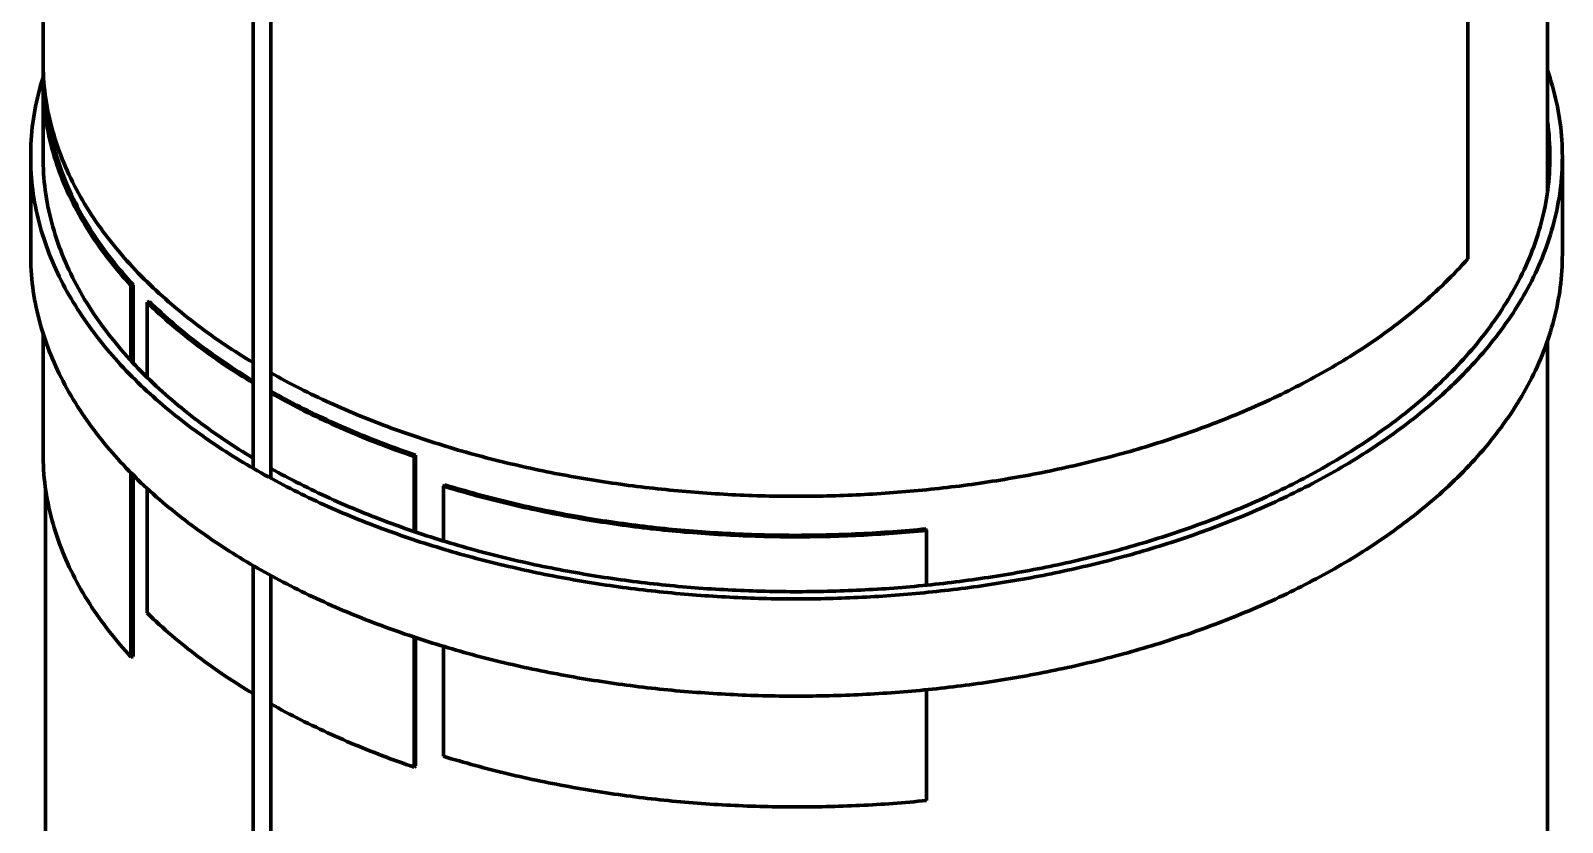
# Model space of a CAD drawing. Header units: millimetres. Extents: x 0 to 2208, y 0 to 420.
# Drawn here: x 184.39 to 202.9, y 49.45 to 59.02 of the extents above; entities that cross this region are included whole.
import ezdxf

# ---------------------------------------------------------------- set-up
doc = ezdxf.new("R2010")
doc.units = ezdxf.units.MM
doc.layers.add('01-VISIBLE', color=7, linetype='CONTINUOUS', lineweight=70)

msp = doc.modelspace()

# ---------------------------------------------------------------- linework, layer by layer
at = {"layer": '01-VISIBLE'}
for p, q in [((202.719, 57.07), (202.719, 84.601)), ((187.078, 53.73), (187.078, 81.261)), ((187.29, 53.61), (187.29, 81.138)), ((184.539, 58.65), (184.539, 76.91)), ((201.756, 56.263), (201.756, 74.524)), ((184.539, 57.496), (184.539, 58.405)), ((184.389, 56.32), (184.389, 57.496)), ((202.899, 56.32), (202.899, 57.496)), ((185.627, 55.949), (185.601, 55.941)), ((185.601, 55.032), (185.601, 55.941)), ((185.627, 55.003), (185.627, 55.949)), ((185.823, 55.747), (185.797, 55.738)), ((185.797, 54.83), (185.797, 55.738)), ((184.539, 53.914), (184.539, 55.362)), ((202.719, 45.651), (202.719, 55.271)), ((189.04, 53.889), (189.025, 53.874)), ((189.025, 52.966), (189.025, 53.874)), ((189.04, 52.96), (189.04, 53.889)), ((185.601, 51.45), (185.601, 53.676)), ((185.627, 51.458), (185.627, 53.65)), ((189.39, 53.532), (189.376, 53.516)), ((189.376, 52.852), (189.376, 53.516)), ((184.569, 45.651), (184.569, 53.488)), ((185.797, 51.983), (185.797, 53.487)), ((195.208, 52.999), (195.213, 52.982)), ((195.213, 52.318), (195.213, 52.982)), ((187.078, 42.064), (187.078, 52.554)), ((187.29, 41.942), (187.29, 52.435)), ((189.025, 50.119), (189.025, 51.69)), ((189.04, 50.133), (189.04, 51.685)), ((185.627, 51.458), (185.601, 51.45)), ((189.376, 50.25), (189.376, 51.579)), ((195.213, 49.716), (195.213, 51.054)), ((189.04, 50.133), (189.025, 50.119))]:
    msp.add_line(p, q, dxfattribs=at)
for points in [[(184.539, 58.65), (184.539, 58.599), (184.54, 58.549), (184.542, 58.498), (184.545, 58.448), (184.549, 58.398), (184.554, 58.347), (184.559, 58.297), (184.565, 58.247), (184.572, 58.197), (184.58, 58.147), (184.589, 58.098), (184.598, 58.048), (184.609, 57.999), (184.62, 57.949), (184.631, 57.9), (184.644, 57.851), (184.657, 57.803), (184.672, 57.754), (184.686, 57.706), (184.702, 57.658), (184.718, 57.61), (184.735, 57.563), (184.753, 57.516), (184.771, 57.469), (184.79, 57.422), (184.81, 57.375), (184.83, 57.329), (184.851, 57.283), (184.873, 57.238), (184.895, 57.192), (184.918, 57.147), (184.942, 57.103), (184.966, 57.058), (184.99, 57.014), (185.016, 56.971), (185.041, 56.927), (185.068, 56.884), (185.094, 56.841), (185.122, 56.799), (185.149, 56.757), (185.178, 56.715), (185.206, 56.673), (185.236, 56.632), (185.265, 56.591), (185.296, 56.551), (185.326, 56.511), (185.357, 56.471), (185.389, 56.432), (185.421, 56.393), (185.453, 56.354), (185.486, 56.315), (185.519, 56.277), (185.552, 56.239), (185.586, 56.202), (185.62, 56.165), (185.655, 56.128), (185.689, 56.091), (185.725, 56.055), (185.76, 56.019), (185.796, 55.984), (185.832, 55.949), (185.869, 55.914), (185.906, 55.879), (185.943, 55.845), (185.98, 55.811), (186.018, 55.778), (186.056, 55.744), (186.094, 55.711), (186.132, 55.679), (186.171, 55.646), (186.21, 55.614), (186.249, 55.582), (186.289, 55.551), (186.328, 55.52), (186.368, 55.489), (186.408, 55.458), (186.449, 55.428), (186.489, 55.398), (186.53, 55.368), (186.571, 55.339), (186.612, 55.31), (186.654, 55.281), (186.695, 55.252), (186.737, 55.224), (186.779, 55.196), (186.821, 55.168), (186.864, 55.141), (186.906, 55.114), (186.949, 55.087), (186.992, 55.06), (187.035, 55.034), (187.078, 55.008)], [(184.541, 58.527), (184.54, 58.507), (184.54, 58.486), (184.539, 58.466), (184.539, 58.446), (184.539, 58.425), (184.539, 58.405)], [(202.899, 57.496), (202.898, 57.547), (202.897, 57.598), (202.895, 57.649), (202.892, 57.699), (202.888, 57.75), (202.883, 57.801), (202.878, 57.851), (202.872, 57.902), (202.865, 57.952), (202.857, 58.003), (202.848, 58.053), (202.839, 58.103), (202.828, 58.153), (202.817, 58.202), (202.805, 58.252), (202.793, 58.301), (202.779, 58.35), (202.765, 58.399), (202.75, 58.448), (202.735, 58.496), (202.719, 58.545)], [(184.539, 58.455), (184.524, 58.406), (184.509, 58.357), (184.496, 58.308), (184.483, 58.258), (184.471, 58.208), (184.46, 58.158), (184.449, 58.108), (184.44, 58.057), (184.431, 58.007), (184.423, 57.956), (184.416, 57.905), (184.409, 57.854), (184.404, 57.803), (184.399, 57.752), (184.395, 57.701), (184.392, 57.65), (184.39, 57.599), (184.389, 57.547), (184.389, 57.496)], [(184.539, 58.405), (184.539, 58.354), (184.54, 58.303), (184.542, 58.252), (184.545, 58.201), (184.549, 58.151), (184.554, 58.1), (184.559, 58.049), (184.566, 57.999), (184.573, 57.949), (184.581, 57.898), (184.59, 57.848), (184.599, 57.798), (184.61, 57.749), (184.621, 57.699), (184.633, 57.649), (184.646, 57.6), (184.659, 57.551), (184.674, 57.502), (184.689, 57.454), (184.705, 57.405), (184.721, 57.357), (184.738, 57.309), (184.756, 57.262), (184.775, 57.215), (184.794, 57.167), (184.814, 57.121), (184.835, 57.074), (184.856, 57.028), (184.878, 56.982), (184.901, 56.937), (184.924, 56.891), (184.948, 56.846), (184.972, 56.802), (184.997, 56.757), (185.023, 56.713), (185.049, 56.67), (185.075, 56.626), (185.103, 56.583), (185.13, 56.541), (185.158, 56.498), (185.187, 56.456), (185.216, 56.414), (185.246, 56.373), (185.276, 56.332), (185.307, 56.291), (185.338, 56.251), (185.369, 56.211), (185.401, 56.171), (185.433, 56.132), (185.466, 56.093), (185.499, 56.055), (185.533, 56.016), (185.567, 55.978), (185.601, 55.941)], [(184.579, 58.156), (184.583, 58.106), (184.589, 58.055), (184.595, 58.005), (184.602, 57.954), (184.61, 57.904), (184.619, 57.854), (184.628, 57.804), (184.639, 57.754), (184.65, 57.705), (184.662, 57.656), (184.674, 57.606), (184.688, 57.557), (184.702, 57.509), (184.717, 57.46), (184.733, 57.412), (184.749, 57.364), (184.767, 57.316), (184.785, 57.268), (184.803, 57.221), (184.822, 57.174), (184.842, 57.127), (184.863, 57.081), (184.884, 57.035), (184.906, 56.989), (184.929, 56.943), (184.952, 56.898), (184.976, 56.853), (185, 56.809), (185.025, 56.764), (185.05, 56.72), (185.076, 56.677), (185.103, 56.633), (185.13, 56.591), (185.158, 56.548), (185.186, 56.506), (185.214, 56.464), (185.243, 56.422), (185.273, 56.381), (185.303, 56.34), (185.334, 56.299), (185.365, 56.259), (185.396, 56.219), (185.428, 56.179), (185.46, 56.14), (185.493, 56.101), (185.526, 56.063), (185.559, 56.024), (185.593, 55.986), (185.627, 55.949)], [(202.719, 57.922), (202.726, 57.869), (202.732, 57.816), (202.737, 57.763), (202.741, 57.71), (202.744, 57.656), (202.747, 57.603), (202.748, 57.549), (202.749, 57.496)], [(184.389, 57.496), (184.389, 57.446), (184.39, 57.396), (184.392, 57.346), (184.395, 57.296), (184.399, 57.246), (184.403, 57.196), (184.408, 57.146), (184.414, 57.096), (184.421, 57.047), (184.429, 56.997), (184.437, 56.948), (184.446, 56.899), (184.456, 56.85), (184.467, 56.801), (184.479, 56.752), (184.491, 56.704), (184.504, 56.655), (184.517, 56.607), (184.532, 56.559), (184.547, 56.511), (184.563, 56.464), (184.579, 56.417), (184.596, 56.37), (184.614, 56.323), (184.633, 56.276), (184.652, 56.23), (184.672, 56.184), (184.692, 56.138), (184.713, 56.093), (184.735, 56.048), (184.757, 56.003), (184.78, 55.958), (184.803, 55.914), (184.827, 55.87), (184.852, 55.826), (184.877, 55.783), (184.902, 55.74), (184.929, 55.697), (184.955, 55.655), (184.982, 55.613), (185.01, 55.571), (185.038, 55.53), (185.066, 55.488), (185.095, 55.448), (185.125, 55.407), (185.155, 55.367), (185.185, 55.327), (185.216, 55.288), (185.247, 55.248), (185.279, 55.21), (185.31, 55.171), (185.343, 55.133), (185.376, 55.095), (185.409, 55.057), (185.442, 55.02), (185.476, 54.983), (185.51, 54.946), (185.544, 54.91), (185.579, 54.874), (185.614, 54.838), (185.65, 54.803), (185.685, 54.768), (185.722, 54.733), (185.758, 54.699), (185.794, 54.665), (185.831, 54.631), (185.869, 54.597), (185.906, 54.564), (185.944, 54.531), (185.982, 54.499), (186.02, 54.466), (186.058, 54.434), (186.097, 54.402), (186.136, 54.371), (186.175, 54.34), (186.215, 54.309), (186.254, 54.278), (186.294, 54.248), (186.334, 54.218), (186.375, 54.188), (186.415, 54.159), (186.456, 54.13), (186.497, 54.101), (186.538, 54.072), (186.579, 54.044), (186.621, 54.016), (186.662, 53.988), (186.704, 53.96), (186.746, 53.933), (186.788, 53.906), (186.83, 53.879), (186.873, 53.853), (186.916, 53.827), (186.958, 53.801), (187.001, 53.775), (187.044, 53.75), (187.088, 53.724), (187.131, 53.699), (187.175, 53.675), (187.218, 53.65), (187.262, 53.626), (187.306, 53.602), (187.35, 53.578), (187.394, 53.555), (187.439, 53.531), (187.483, 53.508), (187.528, 53.485), (187.572, 53.463), (187.617, 53.441), (187.662, 53.418), (187.707, 53.397), (187.752, 53.375), (187.797, 53.354), (187.843, 53.332), (187.888, 53.311), (187.934, 53.291), (187.979, 53.27), (188.025, 53.25), (188.071, 53.23), (188.117, 53.21), (188.163, 53.19), (188.209, 53.171), (188.255, 53.151), (188.302, 53.132), (188.348, 53.114), (188.395, 53.095), (188.441, 53.077), (188.488, 53.058), (188.535, 53.04), (188.581, 53.023), (188.628, 53.005), (188.675, 52.988), (188.722, 52.971), (188.769, 52.954), (188.817, 52.937), (188.864, 52.92), (188.911, 52.904), (188.958, 52.888), (189.006, 52.872), (189.053, 52.856), (189.101, 52.84), (189.149, 52.825), (189.196, 52.81), (189.244, 52.795), (189.292, 52.78), (189.34, 52.765), (189.388, 52.751), (189.436, 52.737), (189.484, 52.723), (189.532, 52.709), (189.58, 52.695), (189.628, 52.682), (189.677, 52.668), (189.725, 52.655), (189.773, 52.642), (189.822, 52.629), (189.87, 52.617), (189.919, 52.604), (189.967, 52.592), (190.016, 52.58), (190.064, 52.568), (190.113, 52.557), (190.162, 52.545), (190.211, 52.534), (190.259, 52.523), (190.308, 52.512), (190.357, 52.501), (190.406, 52.49), (190.455, 52.48), (190.504, 52.469), (190.553, 52.459), (190.602, 52.449), (190.651, 52.44), (190.7, 52.43), (190.75, 52.42), (190.799, 52.411), (190.848, 52.402), (190.897, 52.393), (190.947, 52.384), (190.996, 52.376), (191.045, 52.367), (191.095, 52.359), (191.144, 52.351), (191.193, 52.343), (191.243, 52.335), (191.292, 52.328), (191.342, 52.32), (191.391, 52.313), (191.441, 52.306), (191.491, 52.299), (191.54, 52.292), (191.59, 52.286), (191.639, 52.279), (191.689, 52.273), (191.739, 52.267), (191.789, 52.261), (191.838, 52.255), (191.888, 52.25), (191.938, 52.244), (191.988, 52.239), (192.037, 52.234), (192.087, 52.229), (192.137, 52.224), (192.187, 52.219), (192.237, 52.215), (192.287, 52.21), (192.337, 52.206), (192.386, 52.202), (192.436, 52.198), (192.486, 52.194), (192.536, 52.191), (192.586, 52.188), (192.636, 52.184), (192.686, 52.181), (192.736, 52.178), (192.786, 52.176), (192.836, 52.173), (192.886, 52.17), (192.936, 52.168), (192.986, 52.166), (193.036, 52.164), (193.086, 52.162), (193.136, 52.161), (193.186, 52.159), (193.236, 52.158), (193.286, 52.157), (193.336, 52.155), (193.386, 52.155), (193.437, 52.154), (193.487, 52.153), (193.537, 52.153), (193.587, 52.153), (193.637, 52.153), (193.687, 52.153), (193.737, 52.153), (193.787, 52.153), (193.837, 52.154), (193.887, 52.154), (193.937, 52.155), (193.987, 52.156), (194.037, 52.157), (194.087, 52.159), (194.137, 52.16), (194.187, 52.162), (194.237, 52.164), (194.287, 52.165), (194.338, 52.168), (194.388, 52.17), (194.438, 52.172), (194.488, 52.175), (194.538, 52.178), (194.588, 52.18), (194.637, 52.183), (194.687, 52.187), (194.737, 52.19), (194.787, 52.193), (194.837, 52.197), (194.887, 52.201), (194.937, 52.205), (194.987, 52.209), (195.037, 52.213), (195.087, 52.218), (195.137, 52.223), (195.186, 52.227), (195.236, 52.232), (195.286, 52.237), (195.336, 52.243), (195.386, 52.248), (195.435, 52.254), (195.485, 52.259), (195.535, 52.265), (195.585, 52.271), (195.634, 52.278), (195.684, 52.284), (195.734, 52.291), (195.783, 52.297), (195.833, 52.304), (195.882, 52.311), (195.932, 52.318), (195.981, 52.326), (196.031, 52.333), (196.08, 52.341), (196.13, 52.349), (196.179, 52.357), (196.229, 52.365), (196.278, 52.374), (196.327, 52.382), (196.377, 52.391), (196.426, 52.4), (196.475, 52.409), (196.524, 52.418), (196.573, 52.427), (196.623, 52.437), (196.672, 52.447), (196.721, 52.457), (196.77, 52.467), (196.819, 52.477), (196.868, 52.487), (196.917, 52.498), (196.966, 52.509), (197.015, 52.52), (197.063, 52.531), (197.112, 52.542), (197.161, 52.553), (197.21, 52.565), (197.258, 52.577), (197.307, 52.589), (197.355, 52.601), (197.404, 52.613), (197.452, 52.626), (197.501, 52.639), (197.549, 52.652), (197.597, 52.665), (197.646, 52.678), (197.694, 52.691), (197.742, 52.705), (197.79, 52.719), (197.838, 52.733), (197.886, 52.747), (197.934, 52.761), (197.982, 52.776), (198.03, 52.791), (198.078, 52.806), (198.126, 52.821), (198.173, 52.836), (198.221, 52.852), (198.268, 52.868), (198.316, 52.883), (198.363, 52.9), (198.411, 52.916), (198.458, 52.932), (198.505, 52.949), (198.552, 52.966), (198.599, 52.983), (198.646, 53), (198.693, 53.018), (198.74, 53.036), (198.787, 53.054), (198.833, 53.072), (198.88, 53.09), (198.926, 53.109), (198.973, 53.127), (199.019, 53.146), (199.065, 53.165), (199.112, 53.185), (199.158, 53.204), (199.204, 53.224), (199.249, 53.244), (199.295, 53.265), (199.341, 53.285), (199.387, 53.306), (199.432, 53.327), (199.477, 53.348), (199.523, 53.369), (199.568, 53.391), (199.613, 53.413), (199.658, 53.435), (199.703, 53.457), (199.747, 53.479), (199.792, 53.502), (199.837, 53.525), (199.881, 53.548), (199.925, 53.572), (199.969, 53.595), (200.013, 53.619), (200.057, 53.644), (200.101, 53.668), (200.144, 53.693), (200.188, 53.718)], [(187.078, 53.854), (187.035, 53.88), (186.992, 53.906), (186.949, 53.933), (186.906, 53.96), (186.864, 53.987), (186.821, 54.015), (186.779, 54.042), (186.737, 54.07), (186.695, 54.099), (186.654, 54.127), (186.612, 54.156), (186.571, 54.185), (186.53, 54.215), (186.489, 54.244), (186.449, 54.274), (186.408, 54.305), (186.368, 54.335), (186.328, 54.366), (186.289, 54.397), (186.249, 54.429), (186.21, 54.46), (186.171, 54.492), (186.132, 54.525), (186.094, 54.557), (186.056, 54.59), (186.018, 54.624), (185.98, 54.657), (185.943, 54.691), (185.906, 54.725), (185.869, 54.76), (185.832, 54.795), (185.796, 54.83), (185.76, 54.866), (185.725, 54.901), (185.689, 54.938), (185.655, 54.974), (185.62, 55.011), (185.586, 55.048), (185.552, 55.085), (185.519, 55.123), (185.486, 55.161), (185.453, 55.2), (185.421, 55.239), (185.389, 55.278), (185.357, 55.317), (185.326, 55.357), (185.296, 55.397), (185.265, 55.438), (185.236, 55.478), (185.206, 55.52), (185.178, 55.561), (185.149, 55.603), (185.122, 55.645), (185.094, 55.687), (185.068, 55.73), (185.041, 55.773), (185.016, 55.817), (184.99, 55.86), (184.966, 55.904), (184.942, 55.949), (184.918, 55.994), (184.895, 56.039), (184.873, 56.084), (184.851, 56.129), (184.83, 56.175), (184.81, 56.222), (184.79, 56.268), (184.771, 56.315), (184.753, 56.362), (184.735, 56.409), (184.718, 56.456), (184.702, 56.504), (184.686, 56.552), (184.672, 56.6), (184.657, 56.649), (184.644, 56.698), (184.631, 56.746), (184.62, 56.796), (184.609, 56.845), (184.598, 56.894), (184.589, 56.944), (184.58, 56.994), (184.572, 57.043), (184.565, 57.093), (184.559, 57.143), (184.554, 57.194), (184.549, 57.244), (184.545, 57.294), (184.542, 57.345), (184.54, 57.395), (184.539, 57.445), (184.539, 57.496)], [(202.749, 57.496), (202.748, 57.445), (202.747, 57.395), (202.745, 57.345), (202.742, 57.294), (202.738, 57.244), (202.733, 57.194), (202.728, 57.144), (202.722, 57.094), (202.715, 57.044), (202.707, 56.994), (202.698, 56.944), (202.689, 56.895), (202.678, 56.845), (202.667, 56.796), (202.656, 56.747), (202.643, 56.698), (202.63, 56.65), (202.616, 56.601), (202.601, 56.553), (202.585, 56.505), (202.569, 56.457), (202.552, 56.41), (202.534, 56.363), (202.516, 56.316), (202.497, 56.269), (202.477, 56.222), (202.457, 56.176), (202.436, 56.13), (202.414, 56.085), (202.392, 56.04), (202.369, 55.995), (202.346, 55.95), (202.322, 55.906), (202.297, 55.862), (202.272, 55.818), (202.246, 55.774), (202.22, 55.731), (202.193, 55.689), (202.166, 55.646), (202.138, 55.604), (202.11, 55.562), (202.081, 55.521), (202.052, 55.48), (202.023, 55.439), (201.992, 55.399), (201.962, 55.358), (201.931, 55.319), (201.899, 55.279), (201.868, 55.24), (201.835, 55.201), (201.803, 55.163), (201.77, 55.125), (201.736, 55.087), (201.702, 55.05), (201.668, 55.012), (201.634, 54.976), (201.599, 54.939), (201.564, 54.903), (201.528, 54.867), (201.493, 54.832), (201.456, 54.797), (201.42, 54.762), (201.383, 54.727), (201.346, 54.693), (201.309, 54.659), (201.271, 54.625), (201.233, 54.592), (201.195, 54.559), (201.157, 54.527), (201.118, 54.494), (201.079, 54.462), (201.04, 54.43), (201.001, 54.399), (200.961, 54.368), (200.921, 54.337), (200.881, 54.306), (200.841, 54.276), (200.8, 54.246), (200.759, 54.216), (200.718, 54.187), (200.677, 54.158), (200.636, 54.129), (200.594, 54.1), (200.552, 54.072), (200.511, 54.044), (200.468, 54.016), (200.426, 53.989), (200.384, 53.962), (200.341, 53.935), (200.298, 53.908), (200.255, 53.882), (200.212, 53.856), (200.169, 53.83), (200.125, 53.804), (200.082, 53.779)], [(200.188, 53.718), (200.231, 53.743), (200.274, 53.768), (200.318, 53.794), (200.361, 53.82), (200.403, 53.846), (200.446, 53.873), (200.488, 53.9), (200.531, 53.927), (200.573, 53.954), (200.615, 53.981), (200.657, 54.009), (200.698, 54.037), (200.74, 54.066), (200.781, 54.094), (200.822, 54.123), (200.863, 54.152), (200.903, 54.182), (200.944, 54.212), (200.984, 54.242), (201.024, 54.272), (201.064, 54.303), (201.104, 54.333), (201.143, 54.365), (201.182, 54.396), (201.221, 54.428), (201.259, 54.46), (201.298, 54.492), (201.336, 54.525), (201.374, 54.558), (201.412, 54.591), (201.449, 54.625), (201.486, 54.659), (201.523, 54.693), (201.559, 54.727), (201.595, 54.762), (201.631, 54.797), (201.667, 54.833), (201.702, 54.868), (201.737, 54.904), (201.772, 54.941), (201.806, 54.977), (201.84, 55.014), (201.873, 55.052), (201.907, 55.089), (201.94, 55.127), (201.972, 55.166), (202.004, 55.204), (202.036, 55.243), (202.067, 55.282), (202.098, 55.322), (202.128, 55.362), (202.158, 55.402), (202.188, 55.443), (202.217, 55.484), (202.246, 55.525), (202.274, 55.566), (202.302, 55.608), (202.329, 55.65), (202.356, 55.693), (202.382, 55.736), (202.408, 55.779), (202.433, 55.822), (202.457, 55.866), (202.481, 55.91), (202.505, 55.954), (202.528, 55.999), (202.55, 56.044), (202.572, 56.089), (202.593, 56.135), (202.614, 56.181), (202.634, 56.227), (202.653, 56.273), (202.671, 56.32), (202.689, 56.367), (202.707, 56.414), (202.723, 56.461), (202.739, 56.509), (202.754, 56.557), (202.769, 56.605), (202.783, 56.653), (202.796, 56.701), (202.808, 56.75), (202.819, 56.799), (202.83, 56.848), (202.84, 56.897), (202.849, 56.947), (202.858, 56.996), (202.866, 57.046), (202.872, 57.095), (202.879, 57.145), (202.884, 57.195), (202.888, 57.245), (202.892, 57.295), (202.895, 57.345), (202.897, 57.396), (202.898, 57.446), (202.899, 57.496)], [(184.389, 56.32), (184.389, 56.27), (184.39, 56.22), (184.392, 56.17), (184.395, 56.12), (184.399, 56.07), (184.403, 56.02), (184.408, 55.97), (184.414, 55.921), (184.421, 55.871), (184.429, 55.822), (184.437, 55.772), (184.446, 55.723), (184.456, 55.674), (184.467, 55.625), (184.479, 55.576), (184.491, 55.528), (184.504, 55.479), (184.517, 55.431), (184.532, 55.383), (184.547, 55.336), (184.563, 55.288), (184.579, 55.241), (184.596, 55.194), (184.614, 55.147), (184.633, 55.101), (184.652, 55.054), (184.672, 55.008), (184.692, 54.963), (184.713, 54.917), (184.735, 54.872), (184.757, 54.827), (184.78, 54.783), (184.803, 54.738), (184.827, 54.694), (184.852, 54.651), (184.877, 54.607), (184.902, 54.564), (184.929, 54.522), (184.955, 54.479), (184.982, 54.437), (185.01, 54.395), (185.038, 54.354), (185.066, 54.313), (185.095, 54.272), (185.125, 54.231), (185.155, 54.191), (185.185, 54.151), (185.216, 54.112), (185.247, 54.073), (185.279, 54.034), (185.31, 53.995), (185.343, 53.957), (185.376, 53.919), (185.409, 53.882), (185.442, 53.844), (185.476, 53.807), (185.51, 53.771), (185.544, 53.734), (185.579, 53.698), (185.614, 53.663), (185.65, 53.627), (185.685, 53.592), (185.722, 53.557), (185.758, 53.523), (185.794, 53.489), (185.831, 53.455), (185.869, 53.422), (185.906, 53.388), (185.944, 53.355), (185.982, 53.323), (186.02, 53.29), (186.058, 53.258), (186.097, 53.227), (186.136, 53.195), (186.175, 53.164), (186.215, 53.133), (186.254, 53.103), (186.294, 53.072), (186.334, 53.042), (186.375, 53.013), (186.415, 52.983), (186.456, 52.954), (186.497, 52.925), (186.538, 52.897), (186.579, 52.868), (186.621, 52.84), (186.662, 52.812), (186.704, 52.785), (186.746, 52.757), (186.788, 52.73), (186.83, 52.704), (186.873, 52.677), (186.916, 52.651), (186.958, 52.625), (187.001, 52.599), (187.044, 52.574), (187.088, 52.549), (187.131, 52.524), (187.175, 52.499), (187.218, 52.474), (187.262, 52.45), (187.306, 52.426), (187.35, 52.402), (187.394, 52.379), (187.439, 52.356), (187.483, 52.333), (187.528, 52.31), (187.572, 52.287), (187.617, 52.265), (187.662, 52.243), (187.707, 52.221), (187.752, 52.199), (187.797, 52.178), (187.843, 52.157), (187.888, 52.136), (187.934, 52.115), (187.979, 52.094), (188.025, 52.074), (188.071, 52.054), (188.117, 52.034), (188.163, 52.014), (188.209, 51.995), (188.255, 51.976), (188.302, 51.957), (188.348, 51.938), (188.395, 51.919), (188.441, 51.901), (188.488, 51.883), (188.535, 51.865), (188.581, 51.847), (188.628, 51.829), (188.675, 51.812), (188.722, 51.795), (188.769, 51.778), (188.817, 51.761), (188.864, 51.745), (188.911, 51.728), (188.958, 51.712), (189.006, 51.696), (189.053, 51.68), (189.101, 51.665), (189.149, 51.649), (189.196, 51.634), (189.244, 51.619), (189.292, 51.604), (189.34, 51.59), (189.388, 51.575), (189.436, 51.561), (189.484, 51.547), (189.532, 51.533), (189.58, 51.519), (189.628, 51.506), (189.677, 51.492), (189.725, 51.479), (189.773, 51.466), (189.822, 51.454), (189.87, 51.441), (189.919, 51.429), (189.967, 51.416), (190.016, 51.404), (190.064, 51.392), (190.113, 51.381), (190.162, 51.369), (190.211, 51.358), (190.259, 51.347), (190.308, 51.336), (190.357, 51.325), (190.406, 51.314), (190.455, 51.304), (190.504, 51.294), (190.553, 51.283), (190.602, 51.274), (190.651, 51.264), (190.7, 51.254), (190.75, 51.245), (190.799, 51.235), (190.848, 51.226), (190.897, 51.217), (190.947, 51.209), (190.996, 51.2), (191.045, 51.192), (191.095, 51.183), (191.144, 51.175), (191.193, 51.167), (191.243, 51.16), (191.292, 51.152), (191.342, 51.145), (191.391, 51.137), (191.441, 51.13), (191.491, 51.123), (191.54, 51.117), (191.59, 51.11), (191.639, 51.104), (191.689, 51.097), (191.739, 51.091), (191.789, 51.085), (191.838, 51.079), (191.888, 51.074), (191.938, 51.068), (191.988, 51.063), (192.037, 51.058), (192.087, 51.053), (192.137, 51.048), (192.187, 51.043), (192.237, 51.039), (192.287, 51.035), (192.337, 51.03), (192.386, 51.026), (192.436, 51.022), (192.486, 51.019), (192.536, 51.015), (192.586, 51.012), (192.636, 51.009), (192.686, 51.005), (192.736, 51.003), (192.786, 51), (192.836, 50.997), (192.886, 50.995), (192.936, 50.992), (192.986, 50.99), (193.036, 50.988), (193.086, 50.986), (193.136, 50.985), (193.186, 50.983), (193.236, 50.982), (193.286, 50.981), (193.336, 50.98), (193.386, 50.979), (193.437, 50.978), (193.487, 50.978), (193.537, 50.977), (193.587, 50.977), (193.637, 50.977), (193.687, 50.977), (193.737, 50.977), (193.787, 50.977), (193.837, 50.978), (193.887, 50.979), (193.937, 50.979), (193.987, 50.98), (194.037, 50.982), (194.087, 50.983), (194.137, 50.984), (194.187, 50.986), (194.237, 50.988), (194.287, 50.99), (194.338, 50.992), (194.388, 50.994), (194.438, 50.996), (194.488, 50.999), (194.538, 51.002), (194.588, 51.005), (194.637, 51.008), (194.687, 51.011), (194.737, 51.014), (194.787, 51.018), (194.837, 51.021), (194.887, 51.025), (194.937, 51.029), (194.987, 51.033), (195.037, 51.038), (195.087, 51.042), (195.137, 51.047), (195.186, 51.052), (195.236, 51.056), (195.286, 51.062), (195.336, 51.067), (195.386, 51.072), (195.435, 51.078), (195.485, 51.084), (195.535, 51.09), (195.585, 51.096), (195.634, 51.102), (195.684, 51.108), (195.734, 51.115), (195.783, 51.122), (195.833, 51.128), (195.882, 51.135), (195.932, 51.143), (195.981, 51.15), (196.031, 51.158), (196.08, 51.165), (196.13, 51.173), (196.179, 51.181), (196.229, 51.189), (196.278, 51.198), (196.327, 51.206), (196.377, 51.215), (196.426, 51.224), (196.475, 51.233), (196.524, 51.242), (196.573, 51.252), (196.623, 51.261), (196.672, 51.271), (196.721, 51.281), (196.77, 51.291), (196.819, 51.301), (196.868, 51.312), (196.917, 51.322), (196.966, 51.333), (197.015, 51.344), (197.063, 51.355), (197.112, 51.366), (197.161, 51.378), (197.21, 51.389), (197.258, 51.401), (197.307, 51.413), (197.355, 51.425), (197.404, 51.438), (197.452, 51.45), (197.501, 51.463), (197.549, 51.476), (197.597, 51.489), (197.646, 51.502), (197.694, 51.516), (197.742, 51.529), (197.79, 51.543), (197.838, 51.557), (197.886, 51.571), (197.934, 51.586), (197.982, 51.6), (198.03, 51.615), (198.078, 51.63), (198.126, 51.645), (198.173, 51.661), (198.221, 51.676), (198.268, 51.692), (198.316, 51.708), (198.363, 51.724), (198.411, 51.74), (198.458, 51.757), (198.505, 51.773), (198.552, 51.79), (198.599, 51.807), (198.646, 51.825), (198.693, 51.842), (198.74, 51.86), (198.787, 51.878), (198.833, 51.896), (198.88, 51.914), (198.926, 51.933), (198.973, 51.952), (199.019, 51.971), (199.065, 51.99), (199.112, 52.009), (199.158, 52.029), (199.204, 52.049), (199.249, 52.069), (199.295, 52.089), (199.341, 52.109), (199.387, 52.13), (199.432, 52.151), (199.477, 52.172), (199.523, 52.193), (199.568, 52.215), (199.613, 52.237), (199.658, 52.259), (199.703, 52.281), (199.747, 52.304), (199.792, 52.326), (199.837, 52.349), (199.881, 52.373), (199.925, 52.396), (199.969, 52.42), (200.013, 52.444), (200.057, 52.468), (200.101, 52.492), (200.144, 52.517), (200.188, 52.542)], [(200.188, 52.542), (200.231, 52.567), (200.274, 52.593), (200.318, 52.618), (200.361, 52.644), (200.403, 52.67), (200.446, 52.697), (200.488, 52.724), (200.531, 52.751), (200.573, 52.778), (200.615, 52.806), (200.657, 52.833), (200.698, 52.862), (200.74, 52.89), (200.781, 52.919), (200.822, 52.947), (200.863, 52.977), (200.903, 53.006), (200.944, 53.036), (200.984, 53.066), (201.024, 53.096), (201.064, 53.127), (201.104, 53.158), (201.143, 53.189), (201.182, 53.22), (201.221, 53.252), (201.259, 53.284), (201.298, 53.317), (201.336, 53.349), (201.374, 53.382), (201.412, 53.415), (201.449, 53.449), (201.486, 53.483), (201.523, 53.517), (201.559, 53.551), (201.595, 53.586), (201.631, 53.621), (201.667, 53.657), (201.702, 53.693), (201.737, 53.729), (201.772, 53.765), (201.806, 53.802), (201.84, 53.839), (201.873, 53.876), (201.907, 53.914), (201.94, 53.952), (201.972, 53.99), (202.004, 54.028), (202.036, 54.067), (202.067, 54.107), (202.098, 54.146), (202.128, 54.186), (202.158, 54.226), (202.188, 54.267), (202.217, 54.308), (202.246, 54.349), (202.274, 54.391), (202.302, 54.432), (202.329, 54.475), (202.356, 54.517), (202.382, 54.56), (202.408, 54.603), (202.433, 54.646), (202.457, 54.69), (202.481, 54.734), (202.505, 54.779), (202.528, 54.823), (202.55, 54.868), (202.572, 54.914), (202.593, 54.959), (202.614, 55.005), (202.634, 55.051), (202.653, 55.097), (202.671, 55.144), (202.689, 55.191), (202.707, 55.238), (202.723, 55.285), (202.739, 55.333), (202.754, 55.381), (202.769, 55.429), (202.783, 55.477), (202.796, 55.526), (202.808, 55.574), (202.819, 55.623), (202.83, 55.672), (202.84, 55.721), (202.849, 55.771), (202.858, 55.82), (202.866, 55.87), (202.872, 55.92), (202.879, 55.969), (202.884, 56.019), (202.888, 56.069), (202.892, 56.119), (202.895, 56.17), (202.897, 56.22), (202.898, 56.27), (202.899, 56.32)], [(187.29, 54.884), (187.334, 54.86), (187.378, 54.836), (187.422, 54.812), (187.466, 54.788), (187.51, 54.765), (187.555, 54.741), (187.599, 54.718), (187.644, 54.696), (187.689, 54.673), (187.734, 54.651), (187.779, 54.629), (187.824, 54.607), (187.869, 54.585), (187.914, 54.564), (187.96, 54.543), (188.005, 54.522), (188.051, 54.502), (188.097, 54.481), (188.143, 54.461), (188.188, 54.441), (188.235, 54.421), (188.281, 54.402), (188.327, 54.382), (188.373, 54.363), (188.42, 54.344), (188.466, 54.326), (188.513, 54.307), (188.559, 54.289), (188.606, 54.271), (188.653, 54.253), (188.7, 54.235), (188.747, 54.218), (188.794, 54.201), (188.841, 54.184), (188.888, 54.167), (188.936, 54.15), (188.983, 54.134), (189.03, 54.118), (189.078, 54.102), (189.125, 54.086), (189.173, 54.07), (189.221, 54.055), (189.268, 54.04), (189.316, 54.025), (189.364, 54.01), (189.412, 53.995), (189.46, 53.981), (189.508, 53.966), (189.556, 53.952), (189.604, 53.939), (189.653, 53.925), (189.701, 53.911), (189.749, 53.898), (189.797, 53.885), (189.846, 53.872), (189.894, 53.859), (189.943, 53.847), (189.991, 53.834), (190.04, 53.822), (190.089, 53.81), (190.137, 53.798), (190.186, 53.787), (190.235, 53.775), (190.284, 53.764), (190.333, 53.753), (190.382, 53.742), (190.43, 53.731), (190.479, 53.721), (190.528, 53.71), (190.578, 53.7), (190.627, 53.69), (190.676, 53.68), (190.725, 53.67), (190.774, 53.661), (190.823, 53.652), (190.873, 53.642), (190.922, 53.633), (190.971, 53.624), (191.021, 53.616), (191.07, 53.607), (191.119, 53.599), (191.169, 53.591), (191.218, 53.583), (191.268, 53.575), (191.317, 53.567), (191.367, 53.56), (191.416, 53.553), (191.466, 53.546), (191.516, 53.539), (191.565, 53.532), (191.615, 53.525), (191.665, 53.519), (191.714, 53.512), (191.764, 53.506), (191.814, 53.5), (191.864, 53.494), (191.913, 53.489), (191.963, 53.483), (192.013, 53.478), (192.063, 53.473), (192.113, 53.468), (192.163, 53.463), (192.213, 53.458), (192.263, 53.454), (192.312, 53.449), (192.362, 53.445), (192.412, 53.441), (192.462, 53.437), (192.512, 53.434), (192.562, 53.43), (192.612, 53.427), (192.662, 53.424), (192.712, 53.421), (192.762, 53.418), (192.812, 53.415), (192.862, 53.412), (192.912, 53.41), (192.963, 53.408), (193.013, 53.406), (193.063, 53.404), (193.113, 53.402), (193.163, 53.4), (193.213, 53.399), (193.263, 53.398), (193.313, 53.396), (193.363, 53.395), (193.413, 53.395), (193.463, 53.394), (193.514, 53.394), (193.564, 53.393), (193.614, 53.393), (193.664, 53.393), (193.714, 53.393), (193.764, 53.393), (193.814, 53.394), (193.864, 53.395), (193.914, 53.395), (193.965, 53.396), (194.015, 53.397), (194.065, 53.399), (194.115, 53.4), (194.165, 53.402), (194.215, 53.403), (194.265, 53.405), (194.315, 53.407), (194.365, 53.41), (194.415, 53.412), (194.465, 53.414), (194.515, 53.417), (194.565, 53.42), (194.615, 53.423), (194.665, 53.426), (194.715, 53.43), (194.765, 53.433), (194.815, 53.437), (194.865, 53.441), (194.915, 53.445), (194.965, 53.449), (195.015, 53.453), (195.065, 53.457), (195.115, 53.462), (195.165, 53.467), (195.215, 53.472), (195.265, 53.477), (195.314, 53.482), (195.364, 53.488), (195.414, 53.493), (195.464, 53.499), (195.514, 53.505), (195.563, 53.511), (195.613, 53.517), (195.663, 53.524), (195.712, 53.53), (195.762, 53.537), (195.812, 53.544), (195.861, 53.551), (195.911, 53.559), (195.96, 53.566), (196.01, 53.574), (196.059, 53.581), (196.109, 53.589), (196.158, 53.597), (196.208, 53.606), (196.257, 53.614), (196.307, 53.623), (196.356, 53.632), (196.405, 53.641), (196.454, 53.65), (196.504, 53.659), (196.553, 53.669), (196.602, 53.678), (196.651, 53.688), (196.7, 53.698), (196.749, 53.708), (196.798, 53.719), (196.847, 53.729), (196.896, 53.74), (196.945, 53.751), (196.994, 53.762), (197.043, 53.773), (197.092, 53.785), (197.14, 53.796), (197.189, 53.808), (197.238, 53.82), (197.286, 53.832), (197.335, 53.844), (197.384, 53.857), (197.432, 53.87), (197.48, 53.883), (197.529, 53.896), (197.577, 53.909), (197.625, 53.922), (197.674, 53.936), (197.722, 53.95), (197.77, 53.964), (197.818, 53.978), (197.866, 53.992), (197.914, 54.007), (197.962, 54.022), (198.01, 54.037), (198.057, 54.052), (198.105, 54.067), (198.153, 54.083), (198.2, 54.099), (198.248, 54.115), (198.295, 54.131), (198.343, 54.147), (198.39, 54.164), (198.437, 54.181), (198.484, 54.197), (198.531, 54.215), (198.578, 54.232), (198.625, 54.25), (198.672, 54.267), (198.719, 54.285), (198.766, 54.304), (198.812, 54.322), (198.859, 54.341), (198.905, 54.36), (198.951, 54.379), (198.998, 54.398), (199.044, 54.417), (199.09, 54.437), (199.136, 54.457), (199.182, 54.477), (199.228, 54.498), (199.273, 54.518), (199.319, 54.539), (199.364, 54.56), (199.41, 54.581), (199.455, 54.603), (199.5, 54.625), (199.545, 54.647), (199.59, 54.669), (199.635, 54.691), (199.679, 54.714), (199.724, 54.737), (199.768, 54.76), (199.813, 54.784), (199.857, 54.807), (199.901, 54.831), (199.945, 54.855), (199.989, 54.88), (200.032, 54.904), (200.076, 54.929), (200.119, 54.954), (200.162, 54.98), (200.205, 55.005), (200.248, 55.031), (200.291, 55.058), (200.334, 55.084), (200.376, 55.111), (200.418, 55.138), (200.46, 55.165), (200.502, 55.192), (200.544, 55.22), (200.585, 55.248), (200.627, 55.277), (200.668, 55.305), (200.709, 55.334), (200.75, 55.363), (200.79, 55.393), (200.83, 55.422), (200.871, 55.452), (200.911, 55.483), (200.95, 55.513), (200.99, 55.544), (201.029, 55.575), (201.068, 55.607), (201.107, 55.639), (201.145, 55.671), (201.183, 55.703), (201.221, 55.736), (201.259, 55.769), (201.297, 55.802), (201.334, 55.836), (201.371, 55.869), (201.407, 55.904), (201.444, 55.938), (201.48, 55.973), (201.515, 56.008), (201.551, 56.044), (201.586, 56.079), (201.621, 56.116), (201.655, 56.152), (201.689, 56.189), (201.723, 56.226), (201.756, 56.263)], [(185.797, 55.738), (185.833, 55.703), (185.869, 55.668), (185.906, 55.634), (185.943, 55.6), (185.981, 55.566), (186.018, 55.532), (186.056, 55.499), (186.094, 55.466), (186.133, 55.433), (186.171, 55.401), (186.21, 55.369), (186.25, 55.337), (186.289, 55.306), (186.329, 55.275), (186.369, 55.244), (186.409, 55.213), (186.449, 55.183), (186.49, 55.153), (186.53, 55.123), (186.571, 55.094), (186.613, 55.065), (186.654, 55.036), (186.696, 55.007), (186.737, 54.979), (186.779, 54.951), (186.822, 54.923), (186.864, 54.896), (186.906, 54.869), (186.949, 54.842), (186.992, 54.815), (187.035, 54.789), (187.078, 54.763)], [(185.823, 55.747), (185.859, 55.712), (185.896, 55.676), (185.933, 55.641), (185.971, 55.607), (186.009, 55.572), (186.047, 55.539), (186.085, 55.505), (186.124, 55.471), (186.163, 55.438), (186.202, 55.406), (186.242, 55.373), (186.281, 55.341), (186.321, 55.309), (186.362, 55.278), (186.402, 55.247), (186.443, 55.216), (186.484, 55.185), (186.525, 55.155), (186.566, 55.125), (186.608, 55.095), (186.65, 55.066), (186.692, 55.037), (186.734, 55.008), (186.776, 54.98), (186.819, 54.951), (186.862, 54.923), (186.905, 54.896), (186.948, 54.868), (186.991, 54.841), (187.034, 54.814), (187.078, 54.788)], [(187.29, 54.664), (187.334, 54.639), (187.378, 54.614), (187.422, 54.59), (187.467, 54.566), (187.511, 54.542), (187.556, 54.519), (187.601, 54.496), (187.646, 54.473), (187.691, 54.45), (187.736, 54.428), (187.781, 54.405), (187.826, 54.383), (187.872, 54.362), (187.918, 54.34), (187.963, 54.319), (188.009, 54.298), (188.055, 54.277), (188.101, 54.256), (188.147, 54.236), (188.193, 54.215), (188.24, 54.196), (188.286, 54.176), (188.333, 54.156), (188.379, 54.137), (188.426, 54.118), (188.473, 54.099), (188.52, 54.08), (188.567, 54.062), (188.614, 54.044), (188.661, 54.026), (188.708, 54.008), (188.755, 53.99), (188.803, 53.973), (188.85, 53.956), (188.898, 53.939), (188.945, 53.922), (188.993, 53.906), (189.04, 53.889)], [(187.29, 54.639), (187.335, 54.614), (187.38, 54.59), (187.425, 54.565), (187.47, 54.541), (187.516, 54.517), (187.561, 54.493), (187.607, 54.47), (187.652, 54.446), (187.698, 54.423), (187.744, 54.401), (187.791, 54.378), (187.837, 54.356), (187.883, 54.334), (187.93, 54.312), (187.976, 54.291), (188.023, 54.269), (188.07, 54.248), (188.117, 54.227), (188.164, 54.207), (188.211, 54.186), (188.258, 54.166), (188.305, 54.146), (188.353, 54.127), (188.4, 54.107), (188.448, 54.088), (188.495, 54.069), (188.543, 54.05), (188.591, 54.032), (188.639, 54.013), (188.687, 53.995), (188.735, 53.977), (188.783, 53.96), (188.831, 53.942), (188.88, 53.925), (188.928, 53.908), (188.977, 53.891), (189.025, 53.874)], [(184.539, 53.914), (184.539, 53.863), (184.54, 53.812), (184.542, 53.762), (184.545, 53.711), (184.549, 53.66), (184.554, 53.609), (184.559, 53.559), (184.566, 53.508), (184.573, 53.458), (184.581, 53.408), (184.59, 53.358), (184.599, 53.308), (184.61, 53.258), (184.621, 53.208), (184.633, 53.159), (184.646, 53.11), (184.659, 53.06), (184.674, 53.012), (184.689, 52.963), (184.705, 52.915), (184.721, 52.867), (184.738, 52.819), (184.756, 52.771), (184.775, 52.724), (184.794, 52.677), (184.814, 52.63), (184.835, 52.583), (184.856, 52.537), (184.878, 52.491), (184.901, 52.446), (184.924, 52.401), (184.948, 52.356), (184.972, 52.311), (184.997, 52.267), (185.023, 52.223), (185.049, 52.179), (185.075, 52.136), (185.103, 52.092), (185.13, 52.05), (185.158, 52.007), (185.187, 51.965), (185.216, 51.924), (185.246, 51.882), (185.276, 51.841), (185.307, 51.801), (185.338, 51.76), (185.369, 51.72), (185.401, 51.681), (185.433, 51.641), (185.466, 51.602), (185.499, 51.564), (185.533, 51.526), (185.567, 51.488), (185.601, 51.45)], [(200.082, 53.779), (200.038, 53.754), (199.995, 53.729), (199.951, 53.705), (199.907, 53.681), (199.863, 53.657), (199.819, 53.633), (199.774, 53.609), (199.73, 53.586), (199.685, 53.563), (199.641, 53.541), (199.596, 53.518), (199.551, 53.496), (199.506, 53.474), (199.461, 53.452), (199.415, 53.43), (199.37, 53.409), (199.325, 53.388), (199.279, 53.367), (199.233, 53.346), (199.188, 53.326), (199.142, 53.306), (199.096, 53.286), (199.05, 53.266), (199.003, 53.247), (198.957, 53.227), (198.911, 53.208), (198.864, 53.189), (198.818, 53.171), (198.771, 53.152), (198.725, 53.134), (198.678, 53.116), (198.631, 53.098), (198.584, 53.08), (198.537, 53.063), (198.49, 53.046), (198.443, 53.029), (198.395, 53.012), (198.348, 52.995), (198.301, 52.979), (198.253, 52.963), (198.206, 52.947), (198.158, 52.931), (198.111, 52.915), (198.063, 52.9), (198.015, 52.885), (197.967, 52.87), (197.919, 52.855), (197.871, 52.84), (197.823, 52.826), (197.775, 52.812), (197.727, 52.797), (197.679, 52.784), (197.631, 52.77), (197.582, 52.756), (197.534, 52.743), (197.486, 52.73), (197.437, 52.717), (197.389, 52.704), (197.34, 52.692), (197.292, 52.68), (197.243, 52.667), (197.194, 52.655), (197.146, 52.644), (197.097, 52.632), (197.048, 52.62), (196.999, 52.609), (196.95, 52.598), (196.901, 52.587), (196.852, 52.576), (196.803, 52.566), (196.754, 52.555), (196.705, 52.545), (196.656, 52.535), (196.607, 52.525), (196.558, 52.516), (196.508, 52.506), (196.459, 52.497), (196.41, 52.488), (196.361, 52.479), (196.311, 52.47), (196.262, 52.461), (196.212, 52.453), (196.163, 52.444), (196.114, 52.436), (196.064, 52.428), (196.014, 52.42), (195.965, 52.413), (195.915, 52.405), (195.866, 52.398), (195.816, 52.391), (195.766, 52.384), (195.717, 52.377), (195.667, 52.371), (195.617, 52.364), (195.568, 52.358), (195.518, 52.352), (195.468, 52.346), (195.418, 52.34), (195.368, 52.334), (195.319, 52.329), (195.269, 52.324), (195.219, 52.318), (195.169, 52.313), (195.119, 52.309), (195.069, 52.304), (195.019, 52.299), (194.969, 52.295), (194.919, 52.291), (194.869, 52.287), (194.819, 52.283), (194.769, 52.279), (194.719, 52.276), (194.669, 52.273), (194.619, 52.269), (194.569, 52.266), (194.519, 52.264), (194.469, 52.261), (194.419, 52.258), (194.369, 52.256), (194.319, 52.254), (194.269, 52.252), (194.219, 52.25), (194.169, 52.248), (194.118, 52.246), (194.068, 52.245), (194.018, 52.244), (193.968, 52.242), (193.918, 52.242), (193.868, 52.241), (193.818, 52.24), (193.768, 52.24), (193.717, 52.239), (193.667, 52.239), (193.617, 52.239), (193.567, 52.239), (193.517, 52.24), (193.467, 52.24), (193.417, 52.241), (193.366, 52.242), (193.316, 52.243), (193.266, 52.244), (193.216, 52.245), (193.166, 52.246), (193.116, 52.248), (193.066, 52.25), (193.016, 52.252), (192.966, 52.254), (192.915, 52.256), (192.865, 52.258), (192.815, 52.261), (192.765, 52.264), (192.715, 52.267), (192.665, 52.27), (192.615, 52.273), (192.565, 52.276), (192.515, 52.28), (192.465, 52.283), (192.415, 52.287), (192.365, 52.291), (192.315, 52.295), (192.265, 52.3), (192.215, 52.304), (192.165, 52.309), (192.115, 52.314), (192.066, 52.319), (192.016, 52.324), (191.966, 52.329), (191.916, 52.335), (191.866, 52.34), (191.816, 52.346), (191.767, 52.352), (191.717, 52.358), (191.667, 52.364), (191.617, 52.371), (191.568, 52.378), (191.518, 52.384), (191.468, 52.391), (191.419, 52.398), (191.369, 52.406), (191.319, 52.413), (191.27, 52.421), (191.22, 52.429), (191.171, 52.437), (191.121, 52.445), (191.072, 52.453), (191.023, 52.462), (190.973, 52.47), (190.924, 52.479), (190.875, 52.488), (190.825, 52.497), (190.776, 52.507), (190.727, 52.516), (190.678, 52.526), (190.628, 52.536), (190.579, 52.546), (190.53, 52.556), (190.481, 52.566), (190.432, 52.577), (190.383, 52.588), (190.334, 52.599), (190.285, 52.61), (190.236, 52.621), (190.188, 52.632), (190.139, 52.644), (190.09, 52.656), (190.042, 52.668), (189.993, 52.68), (189.944, 52.693), (189.896, 52.705), (189.847, 52.718), (189.799, 52.731), (189.75, 52.744), (189.702, 52.757), (189.654, 52.771), (189.606, 52.784), (189.557, 52.798), (189.509, 52.812), (189.461, 52.827), (189.413, 52.841), (189.365, 52.856), (189.317, 52.87), (189.269, 52.885), (189.222, 52.901), (189.174, 52.916), (189.126, 52.932), (189.079, 52.947), (189.031, 52.963), (188.984, 52.98), (188.936, 52.996), (188.889, 53.013), (188.842, 53.03), (188.795, 53.047), (188.748, 53.064), (188.701, 53.081), (188.654, 53.099), (188.607, 53.117), (188.56, 53.135), (188.513, 53.153), (188.467, 53.171), (188.42, 53.19), (188.374, 53.209), (188.327, 53.228), (188.281, 53.248), (188.235, 53.267), (188.189, 53.287), (188.143, 53.307), (188.097, 53.327), (188.051, 53.347), (188.006, 53.368), (187.96, 53.389), (187.915, 53.41), (187.869, 53.431), (187.824, 53.453), (187.779, 53.475), (187.734, 53.497), (187.689, 53.519), (187.644, 53.542), (187.599, 53.564), (187.555, 53.587), (187.51, 53.611), (187.466, 53.634), (187.422, 53.658), (187.378, 53.682), (187.334, 53.706), (187.29, 53.73)], [(189.376, 53.516), (189.424, 53.502), (189.472, 53.487), (189.52, 53.473), (189.569, 53.459), (189.617, 53.445), (189.666, 53.431), (189.714, 53.418), (189.763, 53.404), (189.812, 53.391), (189.86, 53.378), (189.909, 53.366), (189.958, 53.353), (190.007, 53.341), (190.056, 53.328), (190.105, 53.316), (190.154, 53.305), (190.203, 53.293), (190.252, 53.281), (190.301, 53.27), (190.35, 53.259), (190.4, 53.248), (190.449, 53.237), (190.498, 53.227), (190.548, 53.216), (190.597, 53.206), (190.646, 53.196), (190.696, 53.186), (190.745, 53.177), (190.795, 53.167), (190.844, 53.158), (190.894, 53.149), (190.944, 53.14), (190.993, 53.131), (191.043, 53.122), (191.093, 53.114), (191.142, 53.105), (191.192, 53.097), (191.242, 53.089), (191.292, 53.081), (191.342, 53.074), (191.391, 53.066), (191.441, 53.059), (191.491, 53.052), (191.541, 53.045), (191.591, 53.038), (191.641, 53.032), (191.691, 53.025), (191.741, 53.019), (191.791, 53.013), (191.841, 53.007), (191.891, 53.001), (191.942, 52.996), (191.992, 52.99), (192.042, 52.985), (192.092, 52.98), (192.142, 52.975), (192.192, 52.97), (192.243, 52.966), (192.293, 52.961), (192.343, 52.957), (192.393, 52.953), (192.444, 52.949), (192.494, 52.945), (192.544, 52.942), (192.595, 52.938), (192.645, 52.935), (192.695, 52.932), (192.746, 52.929), (192.796, 52.926), (192.846, 52.923), (192.897, 52.921), (192.947, 52.918), (192.997, 52.916), (193.048, 52.914), (193.098, 52.913), (193.149, 52.911), (193.199, 52.909), (193.249, 52.908), (193.3, 52.907), (193.35, 52.906), (193.401, 52.905), (193.451, 52.904), (193.501, 52.904), (193.552, 52.903), (193.602, 52.903), (193.653, 52.903), (193.703, 52.903), (193.754, 52.903), (193.804, 52.904), (193.854, 52.905), (193.905, 52.905), (193.955, 52.906), (194.006, 52.907), (194.056, 52.908), (194.107, 52.91), (194.157, 52.911), (194.207, 52.913), (194.258, 52.915), (194.308, 52.917), (194.358, 52.919), (194.409, 52.922), (194.459, 52.924), (194.51, 52.927), (194.56, 52.93), (194.61, 52.933), (194.661, 52.936), (194.711, 52.939), (194.761, 52.943), (194.811, 52.947), (194.862, 52.95), (194.912, 52.954), (194.962, 52.959), (195.013, 52.963), (195.063, 52.967), (195.113, 52.972), (195.163, 52.977), (195.213, 52.982)], [(189.39, 53.532), (189.438, 53.517), (189.486, 53.503), (189.534, 53.488), (189.582, 53.474), (189.631, 53.461), (189.679, 53.447), (189.727, 53.433), (189.776, 53.42), (189.824, 53.407), (189.873, 53.394), (189.922, 53.381), (189.97, 53.369), (190.019, 53.356), (190.068, 53.344), (190.117, 53.332), (190.165, 53.321), (190.214, 53.309), (190.263, 53.297), (190.312, 53.286), (190.361, 53.275), (190.41, 53.264), (190.459, 53.254), (190.509, 53.243), (190.558, 53.233), (190.607, 53.222), (190.656, 53.212), (190.705, 53.203), (190.755, 53.193), (190.804, 53.183), (190.854, 53.174), (190.903, 53.165), (190.952, 53.156), (191.002, 53.147), (191.051, 53.139), (191.101, 53.13), (191.151, 53.122), (191.2, 53.114), (191.25, 53.106), (191.299, 53.098), (191.349, 53.091), (191.399, 53.083), (191.449, 53.076), (191.498, 53.069), (191.548, 53.062), (191.598, 53.055), (191.648, 53.049), (191.698, 53.042), (191.748, 53.036), (191.797, 53.03), (191.847, 53.024), (191.897, 53.018), (191.947, 53.013), (191.997, 53.007), (192.047, 53.002), (192.097, 52.997), (192.147, 52.992), (192.197, 52.987), (192.247, 52.983), (192.297, 52.978), (192.347, 52.974), (192.398, 52.97), (192.448, 52.966), (192.498, 52.962), (192.548, 52.959), (192.598, 52.955), (192.648, 52.952), (192.698, 52.949), (192.748, 52.946), (192.799, 52.943), (192.849, 52.941), (192.899, 52.938), (192.949, 52.936), (192.999, 52.934), (193.05, 52.932), (193.1, 52.93), (193.15, 52.928), (193.2, 52.927), (193.251, 52.925), (193.301, 52.924), (193.351, 52.923), (193.401, 52.922), (193.452, 52.922), (193.502, 52.921), (193.552, 52.921), (193.602, 52.92), (193.653, 52.92), (193.703, 52.921), (193.753, 52.921), (193.803, 52.921), (193.854, 52.922), (193.904, 52.923), (193.954, 52.923), (194.004, 52.925), (194.055, 52.926), (194.105, 52.927), (194.155, 52.929), (194.205, 52.93), (194.256, 52.932), (194.306, 52.934), (194.356, 52.937), (194.406, 52.939), (194.457, 52.941), (194.507, 52.944), (194.557, 52.947), (194.607, 52.95), (194.657, 52.953), (194.707, 52.957), (194.757, 52.96), (194.808, 52.964), (194.858, 52.968), (194.908, 52.972), (194.958, 52.976), (195.008, 52.98), (195.058, 52.984), (195.108, 52.989), (195.158, 52.994), (195.208, 52.999)], [(185.797, 51.983), (185.833, 51.947), (185.869, 51.913), (185.906, 51.878), (185.943, 51.844), (185.981, 51.81), (186.018, 51.776), (186.056, 51.743), (186.094, 51.71), (186.133, 51.677), (186.171, 51.645), (186.21, 51.613), (186.25, 51.581), (186.289, 51.55), (186.329, 51.519), (186.369, 51.488), (186.409, 51.457), (186.449, 51.427), (186.49, 51.397), (186.53, 51.367), (186.571, 51.338), (186.613, 51.309), (186.654, 51.28), (186.696, 51.251), (186.737, 51.223), (186.779, 51.195), (186.822, 51.167), (186.864, 51.14), (186.906, 51.113), (186.949, 51.086), (186.992, 51.059), (187.035, 51.033), (187.078, 51.007)], [(187.29, 50.883), (187.335, 50.858), (187.38, 50.834), (187.425, 50.809), (187.47, 50.785), (187.516, 50.761), (187.561, 50.737), (187.607, 50.714), (187.652, 50.69), (187.698, 50.667), (187.744, 50.645), (187.791, 50.622), (187.837, 50.6), (187.883, 50.578), (187.93, 50.556), (187.976, 50.535), (188.023, 50.513), (188.07, 50.492), (188.117, 50.471), (188.164, 50.451), (188.211, 50.43), (188.258, 50.41), (188.305, 50.39), (188.353, 50.371), (188.4, 50.351), (188.448, 50.332), (188.495, 50.313), (188.543, 50.294), (188.591, 50.276), (188.639, 50.257), (188.687, 50.239), (188.735, 50.221), (188.783, 50.204), (188.831, 50.186), (188.88, 50.169), (188.928, 50.152), (188.977, 50.135), (189.025, 50.119)], [(189.376, 50.25), (189.424, 50.236), (189.472, 50.221), (189.52, 50.207), (189.569, 50.193), (189.617, 50.179), (189.666, 50.165), (189.714, 50.152), (189.763, 50.138), (189.812, 50.125), (189.86, 50.112), (189.909, 50.1), (189.958, 50.087), (190.007, 50.075), (190.056, 50.062), (190.105, 50.05), (190.154, 50.039), (190.203, 50.027), (190.252, 50.015), (190.301, 50.004), (190.35, 49.993), (190.4, 49.982), (190.449, 49.971), (190.498, 49.961), (190.548, 49.95), (190.597, 49.94), (190.646, 49.93), (190.696, 49.92), (190.745, 49.911), (190.795, 49.901), (190.844, 49.892), (190.894, 49.883), (190.944, 49.874), (190.993, 49.865), (191.043, 49.856), (191.093, 49.848), (191.142, 49.839), (191.192, 49.831), (191.242, 49.823), (191.292, 49.815), (191.342, 49.808), (191.391, 49.8), (191.441, 49.793), (191.491, 49.786), (191.541, 49.779), (191.591, 49.772), (191.641, 49.766), (191.691, 49.759), (191.741, 49.753), (191.791, 49.747), (191.841, 49.741), (191.891, 49.735), (191.942, 49.73), (191.992, 49.724), (192.042, 49.719), (192.092, 49.714), (192.142, 49.709), (192.192, 49.704), (192.243, 49.7), (192.293, 49.695), (192.343, 49.691), (192.393, 49.687), (192.444, 49.683), (192.494, 49.679), (192.544, 49.676), (192.595, 49.672), (192.645, 49.669), (192.695, 49.666), (192.746, 49.663), (192.796, 49.66), (192.846, 49.657), (192.897, 49.655), (192.947, 49.653), (192.997, 49.65), (193.048, 49.648), (193.098, 49.647), (193.149, 49.645), (193.199, 49.643), (193.249, 49.642), (193.3, 49.641), (193.35, 49.64), (193.401, 49.639), (193.451, 49.638), (193.501, 49.638), (193.552, 49.637), (193.602, 49.637), (193.653, 49.637), (193.703, 49.637), (193.754, 49.637), (193.804, 49.638), (193.854, 49.639), (193.905, 49.639), (193.955, 49.64), (194.006, 49.641), (194.056, 49.643), (194.107, 49.644), (194.157, 49.645), (194.207, 49.647), (194.258, 49.649), (194.308, 49.651), (194.358, 49.653), (194.409, 49.656), (194.459, 49.658), (194.51, 49.661), (194.56, 49.664), (194.61, 49.667), (194.661, 49.67), (194.711, 49.673), (194.761, 49.677), (194.811, 49.681), (194.862, 49.684), (194.912, 49.688), (194.962, 49.693), (195.013, 49.697), (195.063, 49.701), (195.113, 49.706), (195.163, 49.711), (195.213, 49.716)]]:
    msp.add_lwpolyline(points, dxfattribs=at)

doc.saveas('drawing.dxf')
